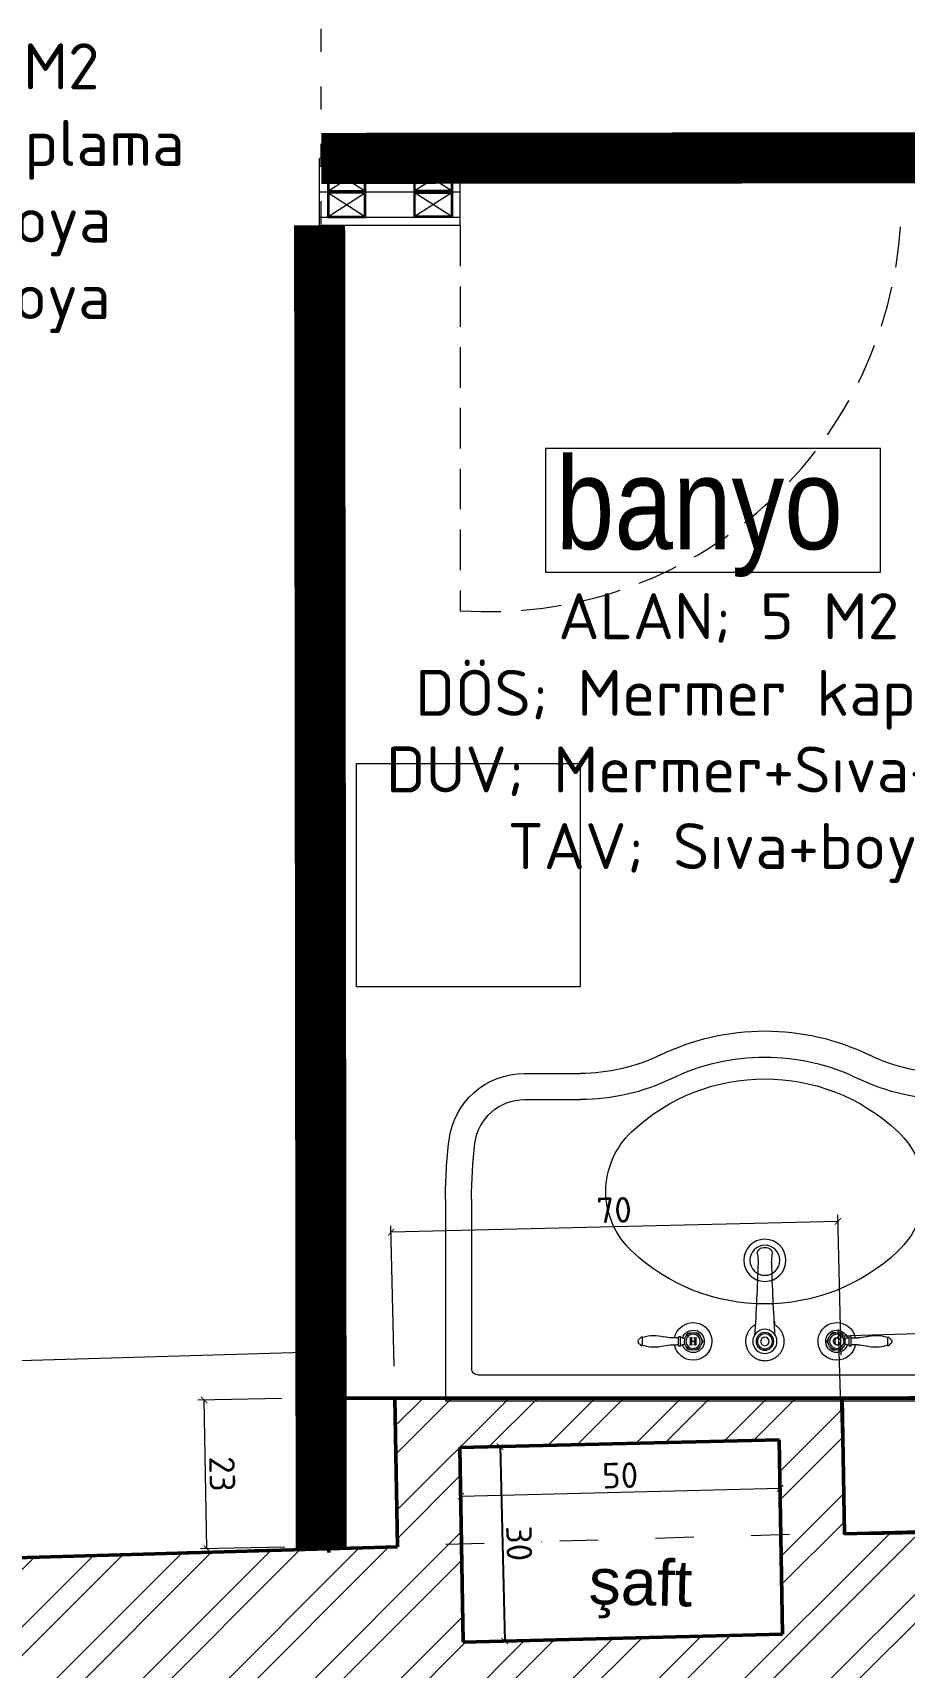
# Model space of a CAD drawing. Header units: inches. Extents: x -10121 to 9010, y 58067 to 62726.
# Drawn here: x 6464.7 to 6601.1, y 61339.2 to 61595.3 of the extents above; entities that cross this region are included whole.
import ezdxf

# ---------------------------------------------------------------- set-up
doc = ezdxf.new("R2010")
doc.units = ezdxf.units.IN
for name, pattern in [('ACAD_ISO03W100', [30, 12, -18]), ('DOT', [6.35, 0, -6.35]), ('HIDDEN', [9.525, 6.35, -3.175])]:
    doc.linetypes.add(name, pattern=pattern)
for name, color, linetype, lineweight in [('A-DUVAR 0.50', 40, 'Continuous', 50), ('A-KAPI NOKT', 35, 'DOT', 9), ('A-PRODUCT', 7, 'Continuous', 9), ('A-YAZI 0.09', 41, 'Continuous', 9), ('Auto-Alcipan', 41, 'Continuous', 20), ('Auto-Cam', 140, 'Continuous', 9), ('Auto-Metal', 71, 'Continuous', 18), ('Auto-Olcu', 33, 'Continuous', 15), ('Auto-Silik', 251, 'Continuous', 5), ('Auto-Silik_Cizgiler', 47, 'Continuous', 9), ('Auto-SilikCizgiler', 251, 'Continuous', 9), ('Auto-Tefris', 32, 'Continuous', 9), ('Auto-Vitrifiye', 8, 'Continuous', 9), ('yazi mekan 020', 9, 'Continuous', 20)]:
    doc.layers.add(name, color=color, linetype=linetype, lineweight=lineweight)
doc.styles.add('1-20', font='isocpeur.ttf', dxfattribs={"height": 4})
doc.styles.get("Standard").update_dxf_attribs({"font": 'arial.ttf'})
doc.styles.add('swis721cnbt10', font='isocpeur.ttf', dxfattribs={"height": 10})
doc.styles.add('swis721cnbt20', font='swissck.ttf', dxfattribs={"height": 20})
doc.dimstyles.new('ölçü 1_20', dxfattribs={"dimtxt": 4, "dimasz": 1, "dimexe": 1, "dimexo": 3, "dimtad": 1, "dimdec": 0, "dimtxsty": '1-20', "dimblk": 'ARCHTICK', "dimcen": 1.5, "dimclrd": 256, "dimclre": 256, "dimclrt": 256, "dimadec": 0, "dimazin": 0, "dimtfac": 1, "dimtdec": 0, "dimtmove": 0, "dimatfit": 3, "dimldrblk": 'ARCHTICK', "dimfxl": 1, "dimlwd": -1, "dimlwe": -1, "dimarcsym": 0})

# ---------------------------------------------------------------- blocks, each defined once
blk = doc.blocks.new('_ARCHTICK')
at = {"color": 0, "linetype": 'ByBlock', "const_width": 0.15}
blk.add_lwpolyline([(-0.5, -0.5), (0.5, 0.5)], dxfattribs=at)
blk = doc.blocks.new('*D556')
at = {"layer": 'Auto-Olcu', "ltscale": 5, "transparency": 16777216}
for p, q in [((6531.61, 61370.66), (6531.75, 61365.06)), ((6581.6, 61371.89), (6581.74, 61366.29)), ((6531.72, 61366.06), (6581.71, 61367.29))]:
    blk.add_line(p, q, dxfattribs=at)
at = {"layer": 'DEFPOINTS', "color": 0, "ltscale": 5, "transparency": 16777216}
for p in [(6531.54, 61373.66), (6581.53, 61374.89), (6581.71, 61367.29)]:
    blk.add_point(p, dxfattribs=at)
at = {"layer": 'Auto-Olcu', "ltscale": 5, "transparency": 16777216}
for p, rotation in [((6581.71, 61367.29), 1.405066434671532), ((6531.72, 61366.06), 181.4050664346715)]:
    blk.add_blockref('_ARCHTICK', p, dxfattribs=dict(at, rotation=rotation))
at = {"layer": 'Auto-Olcu', "ltscale": 5, "transparency": 16777216, "insert": (6556.65, 61369.3), "char_height": 4, "attachment_point": 5, "rotation": 1.4051, "style": '1-20'}
blk.add_mtext('50', dxfattribs=at)
blk = doc.blocks.new('*D623')
at = {"layer": 'Auto-Olcu', "ltscale": 5, "transparency": 16777216}
for p, q in [((5926.53, 61371.44), (6508.95, 61388.68)), ((6509.76, 61361.26), (6508.92, 61389.68)), ((5927.34, 61344.02), (5926.5, 61372.44))]:
    blk.add_line(p, q, dxfattribs=at)
at = {"layer": 'DEFPOINTS', "color": 0, "ltscale": 5, "transparency": 16777216}
for p in [(6508.95, 61388.68), (6509.85, 61358.26, -0.28), (5927.43, 61341.02)]:
    blk.add_point(p, dxfattribs=at)
at = {"layer": 'Auto-Olcu', "ltscale": 5, "transparency": 16777216}
for p, rotation in [((6508.95, 61388.68), 1.696024416893215), ((5926.53, 61371.44), 181.6960244168932)]:
    blk.add_blockref('_ARCHTICK', p, dxfattribs=dict(at, rotation=rotation))
at = {"layer": 'Auto-Olcu', "ltscale": 5, "transparency": 16777216, "insert": (6217.66, 61382.68), "char_height": 4, "attachment_point": 5, "rotation": 1.696, "style": '1-20'}
blk.add_mtext('583', dxfattribs=at)
blk = doc.blocks.new('*D737')
at = {"layer": 'Auto-Olcu', "ltscale": 5, "transparency": 16777216}
for p, q in [((6503.71, 61381.36), (6490.51, 61381.11)), ((6491.95, 61357.84), (6491.51, 61381.13)), ((6504.15, 61358.07), (6490.95, 61357.82))]:
    blk.add_line(p, q, dxfattribs=at)
at = {"layer": 'DEFPOINTS', "color": 0, "ltscale": 5, "transparency": 16777216}
for p in [(6491.51, 61381.13), (6506.71, 61381.42), (6507.15, 61358.13)]:
    blk.add_point(p, dxfattribs=at)
at = {"layer": 'Auto-Olcu', "ltscale": 5, "transparency": 16777216}
for p, rotation in [((6491.51, 61381.13), 91.09156029861292), ((6491.95, 61357.84), 271.0915602986129)]:
    blk.add_blockref('_ARCHTICK', p, dxfattribs=dict(at, rotation=rotation))
at = {"layer": 'Auto-Olcu', "ltscale": 5, "transparency": 16777216, "insert": (6494.35, 61369.53), "char_height": 4, "attachment_point": 5, "rotation": 271.0916, "style": '1-20'}
blk.add_mtext('23', dxfattribs=at)
blk = doc.blocks.new('*D738')
at = {"layer": 'Auto-Olcu', "ltscale": 5, "transparency": 16777216}
for p, q in [((6590.76, 61409.09), (6520.78, 61407.38)), ((6591.27, 61388.13), (6590.74, 61410.09)), ((6521.29, 61386.41), (6520.75, 61408.38))]:
    blk.add_line(p, q, dxfattribs=at)
at = {"layer": 'DEFPOINTS', "color": 0, "ltscale": 5, "transparency": 16777216}
for p in [(6520.78, 61407.38), (6521.36, 61383.42), (6591.35, 61385.13)]:
    blk.add_point(p, dxfattribs=at)
at = {"layer": 'Auto-Olcu', "ltscale": 5, "transparency": 16777216}
for p, rotation in [((6590.76, 61409.09), 1.405066434658426), ((6520.78, 61407.38), 181.4050664346584)]:
    blk.add_blockref('_ARCHTICK', p, dxfattribs=dict(at, rotation=rotation))
at = {"layer": 'Auto-Olcu', "ltscale": 5, "transparency": 16777216, "insert": (6555.7, 61410.86), "char_height": 4, "attachment_point": 5, "rotation": 1.4051, "style": '1-20'}
blk.add_mtext('70', dxfattribs=at)
blk = doc.blocks.new('*D740')
at = {"layer": 'Auto-Olcu', "ltscale": 5, "transparency": 16777216}
for p, q in [((6733.47, 61367.22), (6732.61, 61396.37)), ((6590.87, 61391.17), (6732.64, 61395.37)), ((6591.7, 61363.03), (6590.84, 61392.17))]:
    blk.add_line(p, q, dxfattribs=at)
at = {"layer": 'DEFPOINTS', "color": 0, "ltscale": 5, "transparency": 16777216}
for p in [(6732.64, 61395.37), (6733.56, 61364.22), (6591.79, 61360.03)]:
    blk.add_point(p, dxfattribs=at)
at = {"layer": 'Auto-Olcu', "ltscale": 5, "transparency": 16777216}
for p, rotation in [((6732.64, 61395.37), 1.694227990244269), ((6590.87, 61391.17), 181.6942279902443)]:
    blk.add_blockref('_ARCHTICK', p, dxfattribs=dict(at, rotation=rotation))
at = {"layer": 'Auto-Olcu', "ltscale": 5, "transparency": 16777216, "insert": (6661.67, 61395.89), "char_height": 4, "attachment_point": 5, "rotation": 1.6942, "style": '1-20'}
blk.add_mtext('142', dxfattribs=at)
blk = doc.blocks.new('lava')
for p, q in [((-50, -31.63), (-50, 0)), ((-50, 0), (50, 0)), ((50, -31.63), (50, 0)), ((-45.91, -31.63), (-45.91, -5.03)), ((-44.96, -4.08), (44.96, -4.08)), ((45.91, -31.63), (45.91, -5.03)), ((-37.65, -47.22), (-28.87, -47.22)), ((37.65, -47.22), (28.87, -47.22)), ((-37.65, -51.3), (-28.87, -51.3)), ((37.65, -51.3), (28.87, -51.3))]:
    blk.add_line(p, q)
for centre, radius in [((0, -9.33), 1.9), ((0, -22.03), 3.3), ((0, -22.03), 2.35)]:
    blk.add_circle(centre, radius)
for centre, radius, start, end in [((-44.96, -5.03), 0.95, 90, 180), ((44.96, -5.03), 0.95, 0, 90), ((0, -45.6), 30.4, 46.6377, 133.3623), ((-12.07, -32.82), 12.82, 133.3623, 226.6377), ((12.07, -32.82), 12.82, 313.3623, 46.6377), ((26, -31.63), 76, 180, 186.9781), ((26, -31.63), 71.92, 180, 186.9781), ((-26, -31.63), 71.92, 353.0219, 0), ((-26, -31.63), 76, 353.0219, 0), ((-37.65, -39.42), 11.88, 186.9781, 270), ((-37.65, -39.42), 7.79, 186.9781, 270), ((37.65, -39.42), 7.79, 270, 353.0219), ((37.65, -39.42), 11.88, 270, 353.0219), ((0, -20.05), 30.4, 226.6377, 313.3623), ((-28.87, -79.8), 32.59, 64.1581, 90), ((28.87, -79.8), 32.59, 90, 115.8419), ((0, -20.46), 33.41, 243.9617, 296.0383), ((-28.87, -79.8), 28.5, 64.1581, 90), ((28.87, -79.8), 28.5, 90, 115.8419), ((0, -20.46), 37.49, 243.9831, 296.0169)]:
    blk.add_arc(centre, radius, start, end)
blk = doc.blocks.new('EALS13 TOP')
at = {"layer": 'A-PRODUCT', "linetype": 'Continuous', "lineweight": 15}
for p, q in [((3.11, 9.38), (3.02, 9.23)), ((3.36, 9.43), (3.19, 9.43)), ((3.7, 9.43), (3.53, 9.43)), ((3.87, 9.23), (3.79, 9.38)), ((12.02, 9.23), (12.11, 9.38)), ((12.19, 9.43), (12.36, 9.43)), ((12.53, 9.43), (12.7, 9.43)), ((12.79, 9.38), (12.87, 9.23)), ((0, 8.91), (0, 8.87)), ((0.07, 9.04), (0.15, 9.08)), ((0.15, 8.7), (0.07, 8.74)), ((0.15, 9.09), (0.17, 9.14)), ((0.17, 8.64), (0.15, 8.69)), ((0.21, 9.16), (0.26, 9.16)), ((0.26, 8.62), (0.21, 8.62)), ((0.27, 8.63), (0.27, 9.15)), ((2.14, 9.11), (2.54, 9.11)), ((2.54, 8.67), (2.14, 8.67)), ((2.54, 9.14), (2.54, 8.64)), ((2.67, 9.14), (2.67, 8.64)), ((2.94, 9.09), (2.92, 9.06)), ((2.92, 8.72), (2.94, 8.69)), ((2.93, 9.06), (2.93, 9.04)), ((2.93, 8.73), (2.93, 8.72)), ((3.02, 8.55), (3.11, 8.4)), ((3.19, 8.35), (3.36, 8.35)), ((3.23, 9.1), (3.23, 9.1)), ((3.4, 9.11), (3.24, 9.11)), ((3.25, 8.66), (3.4, 8.66)), ((3.28, 9.03), (3.28, 8.74)), ((3.34, 8.9), (3.34, 9.03)), ((3.56, 8.9), (3.34, 8.9)), ((3.34, 8.74), (3.34, 8.88)), ((3.34, 8.88), (3.56, 8.88)), ((3.39, 9.1), (3.4, 9.1)), ((3.4, 8.67), (3.39, 8.67)), ((3.4, 9.1), (3.4, 9.11)), ((3.4, 8.66), (3.4, 8.67)), ((3.65, 9.11), (3.5, 9.11)), ((3.5, 9.11), (3.5, 9.1)), ((3.5, 9.1), (3.51, 9.1)), ((3.51, 8.67), (3.5, 8.67)), ((3.5, 8.67), (3.5, 8.66)), ((3.5, 8.66), (3.64, 8.66)), ((3.53, 8.35), (3.7, 8.35)), ((3.56, 9.03), (3.56, 8.9)), ((3.56, 8.88), (3.56, 8.74)), ((3.62, 8.74), (3.62, 9.03)), ((3.79, 8.4), (3.87, 8.55)), ((4.04, 8.94), (3.95, 9.09)), ((3.95, 8.69), (4.04, 8.84)), ((11.85, 8.94), (11.94, 9.09)), ((11.94, 8.69), (11.85, 8.84)), ((12.11, 8.4), (12.02, 8.55)), ((12.36, 8.35), (12.19, 8.35)), ((12.7, 8.35), (12.53, 8.35)), ((12.62, 9.12), (12.6, 9.12)), ((12.62, 8.96), (12.63, 8.96)), ((12.87, 8.55), (12.79, 8.4)), ((12.95, 9.09), (12.97, 9.06)), ((12.97, 8.72), (12.95, 8.69)), ((12.96, 9.06), (12.96, 9.04)), ((12.96, 8.73), (12.96, 8.72)), ((13.22, 9.14), (13.22, 8.64)), ((13.35, 9.14), (13.35, 8.64)), ((13.75, 9.11), (13.35, 9.11)), ((13.35, 8.67), (13.75, 8.67)), ((15.62, 8.63), (15.62, 9.15)), ((15.69, 9.16), (15.63, 9.16)), ((15.63, 8.62), (15.69, 8.62)), ((15.74, 9.09), (15.72, 9.14)), ((15.72, 8.64), (15.74, 8.69)), ((15.82, 9.04), (15.75, 9.08)), ((15.75, 8.7), (15.82, 8.74)), ((15.89, 8.91), (15.89, 8.87)), ((7.35, 7.64), (7.35, 7.65)), ((8.54, 7.64), (8.54, 7.84))]:
    blk.add_line(p, q, dxfattribs=at)
at = {"layer": 'A-PRODUCT', "linetype": 'Continuous', "lineweight": 15, "flags": 128}
for points in [[(12.63, 8.96), (12.63, 8.98), (12.62, 9), (12.62, 9.02), (12.62, 9.04), (12.62, 9.06), (12.62, 9.08), (12.62, 9.1), (12.62, 9.12)], [(12.64, 8.77), (12.64, 8.77), (12.64, 8.77), (12.64, 8.77), (12.64, 8.77), (12.63, 8.77), (12.63, 8.77), (12.63, 8.78), (12.63, 8.78)], [(7.48, 3.43), (7.47, 3.37), (7.48, 3.3), (7.51, 3.23), (7.55, 3.16), (7.61, 3.11), (7.68, 3.06), (7.76, 3.03), (7.85, 3.01), (7.95, 3), (8.04, 3.01), (8.13, 3.03), (8.21, 3.06), (8.28, 3.11), (8.34, 3.16), (8.38, 3.23), (8.41, 3.3), (8.42, 3.37), (8.41, 3.43)]]:
    blk.add_lwpolyline(points, dxfattribs=at)
at = {"layer": 'A-PRODUCT', "linetype": 'Continuous', "lineweight": 15}
for centre, radius in [((3.45, 8.89), 0.45), ((7.95, 8.89), 0.556), ((7.95, 8.89), 0.468), ((12.45, 8.89), 0.45), ((7.95, 8.89), 0.269)]:
    blk.add_circle(centre, radius, dxfattribs=at)
for centre, radius, start, end in [((1, 6.9), 2.36, 75.0694, 107.1713), ((3.45, 8.89), 1.18, 90, 169.2345), ((3.45, 8.89), 1.18, 190.7655, 90), ((3.45, 8.89), 0.701, 196.4425, 90), ((3.45, 8.89), 0.701, 90, 163.5575), ((3.45, 8.89), 0.546, 198.2475, 161.7525), ((3.45, 8.89), 0.599, 116.1747, 123.8253), ((3.12, 9.37), 0.0197, 123.8253, 150), ((3.19, 9.41), 0.0197, 90, 116.1747), ((3.7, 9.41), 0.0197, 63.8253, 90), ((3.45, 8.89), 0.599, 56.1747, 63.8253), ((3.77, 9.37), 0.0197, 30, 56.1747), ((12.45, 8.89), 1.18, 90, 349.2345), ((12.45, 8.89), 0.701, 90, 343.5575), ((12.45, 8.89), 0.546, 18.2475, 341.7525), ((12.45, 8.89), 0.599, 116.1747, 123.8253), ((12.12, 9.37), 0.0197, 123.8253, 150), ((12.19, 9.41), 0.0197, 90, 116.1747), ((12.45, 8.89), 1.18, 10.7655, 90), ((12.45, 8.89), 0.701, 16.4425, 90), ((12.7, 9.41), 0.0197, 63.8253, 90), ((12.45, 8.89), 0.599, 56.1747, 63.8253), ((12.77, 9.37), 0.0197, 30, 56.1747), ((14.89, 6.9), 2.36, 72.8287, 104.9306), ((0.15, 8.91), 0.146, 120.5297, 180), ((0.15, 8.87), 0.146, 180, 239.4703), ((0.14, 9.09), 0.00984, 300.5297, 339.5843), ((0.14, 8.69), 0.00984, 20.4157, 59.4703), ((0.21, 9.12), 0.0394, 90, 159.5843), ((0.21, 8.65), 0.0394, 200.4157, 270), ((0.26, 9.15), 0.00984, 0, 90), ((0.26, 8.63), 0.00984, 270, 0), ((0.33, 9.08), 0.0787, 107.1713, 135.2349), ((0.33, 8.7), 0.0787, 224.7651, 252.8287), ((1, 10.88), 2.36, 252.8287, 284.9306), ((2.14, 11.17), 2.06, 255.0694, 270), ((2.14, 6.61), 2.06, 90, 104.9306), ((2.61, 9.14), 0.0652, 4.3243, 180), ((2.61, 8.64), 0.0652, 180, 355.6757), ((2.68, 9.14), 0.00984, 184.3243, 238.9168), ((2.68, 8.64), 0.00984, 121.0832, 175.6757), ((2.94, 9.56), 0.504, 238.9168, 268.9033), ((2.94, 8.21), 0.504, 91.0967, 121.0832), ((3.12, 8.41), 0.0197, 210, 236.1747), ((3.45, 8.89), 0.599, 236.1747, 243.8253), ((3.19, 8.37), 0.0197, 243.8253, 270), ((3.45, 8.89), 0.303, 132.3981, 135.8175), ((3.45, 8.89), 0.303, 225.6237, 229.1724), ((3.45, 8.89), 0.303, 310.8276, 314.7446), ((3.45, 8.89), 0.303, 44.0267, 47.6019), ((3.7, 8.37), 0.0197, 270, 296.1747), ((3.45, 8.89), 0.599, 296.1747, 303.8253), ((3.77, 8.41), 0.0197, 303.8253, 330), ((4.02, 8.93), 0.0197, 3.8253, 30), ((3.45, 8.89), 0.599, 356.1747, 3.8253), ((4.02, 8.85), 0.0197, 330, 356.1747), ((-118.47, 0.3), 126.04, 1.6674, 3.7502), ((133.72, 0.32), 125.4, 176.2418, 178.3345), ((11.87, 8.93), 0.0197, 150, 176.1747), ((12.45, 8.89), 0.599, 176.1747, 183.8253), ((11.87, 8.85), 0.0197, 183.8253, 210), ((12.12, 8.41), 0.0197, 210, 236.1747), ((12.45, 8.89), 0.599, 236.1747, 243.8253), ((12.19, 8.37), 0.0197, 243.8253, 270), ((12.7, 8.37), 0.0197, 270, 296.1747), ((12.45, 8.89), 0.599, 296.1747, 303.8253), ((12.77, 8.41), 0.0197, 303.8253, 330), ((12.95, 9.56), 0.504, 271.0967, 301.0832), ((12.95, 8.21), 0.504, 58.9168, 88.9033), ((13.21, 9.14), 0.00984, 301.0832, 355.6757), ((13.21, 8.64), 0.00984, 4.3243, 58.9168), ((13.28, 9.14), 0.0652, 0, 175.6757), ((13.28, 8.64), 0.0652, 184.3243, 0), ((13.75, 11.17), 2.06, 270, 284.9306), ((13.75, 6.61), 2.06, 75.0694, 90), ((14.89, 10.88), 2.36, 255.0694, 287.1713), ((15.56, 9.08), 0.0787, 44.7651, 72.8287), ((15.56, 8.7), 0.0787, 287.1713, 315.2349), ((15.63, 9.15), 0.00984, 90, 180), ((15.63, 8.63), 0.00984, 180, 270), ((15.69, 9.12), 0.0394, 20.4157, 90), ((15.69, 8.65), 0.0394, 270, 339.5843), ((15.75, 9.09), 0.00984, 200.4157, 239.4703), ((15.75, 8.69), 0.00984, 120.5297, 159.5843), ((15.74, 8.91), 0.146, 0, 59.4703), ((15.74, 8.87), 0.146, 300.5297, 0), ((-2.01, 4.36), 9.54, 354.426, 357.6391), ((17.9, 4.36), 9.54, 182.3609, 185.574)]:
    blk.add_arc(centre, radius, start, end, dxfattribs=at)
for points, knots in [([(7.34, 7.85), (7.33, 7.85), (7.26, 7.89), (7.15, 7.98), (7.01, 8.12), (6.89, 8.29), (6.81, 8.48), (6.75, 8.67), (6.73, 8.88), (6.75, 9.08), (6.8, 9.28), (6.88, 9.46), (6.99, 9.63), (7.13, 9.78), (7.29, 9.91), (7.47, 10.01), (7.67, 10.07), (7.83, 10.09), (7.92, 10.1), (7.95, 10.1)], [0, 0, 0, 0, 0.008598, 0.073031, 0.137513, 0.201995, 0.266359, 0.330723, 0.394899, 0.459075, 0.523345, 0.587615, 0.652249, 0.716883, 0.781671, 0.846458, 0.910965, 0.975471, 1, 1, 1, 1]), ([(7.95, 10.1), (8, 10.09), (8.11, 10.09), (8.28, 10.05), (8.46, 9.99), (8.64, 9.89), (8.79, 9.76), (8.93, 9.6), (9.03, 9.43), (9.11, 9.24), (9.15, 9.04), (9.16, 8.83), (9.13, 8.63), (9.07, 8.43), (8.98, 8.25), (8.86, 8.09), (8.71, 7.95), (8.6, 7.88), (8.55, 7.85)], [0, 0, 0, 0, 0.051869, 0.103738, 0.167682, 0.231626, 0.295813, 0.36, 0.424601, 0.489202, 0.553994, 0.618786, 0.68333, 0.747874, 0.812151, 0.876428, 0.940732, 1, 1, 1, 1]), ([(2.93, 9.05), (2.93, 9.05), (2.93, 9.05), (2.93, 9.03), (2.92, 9), (2.92, 8.95), (2.92, 8.89), (2.92, 8.83), (2.92, 8.78), (2.93, 8.75), (2.93, 8.72), (2.93, 8.72), (2.93, 8.72)], [0, 0, 0, 0, 0.073755, 0.179468, 0.285736, 0.393231, 0.500653, 0.607115, 0.713548, 0.820929, 0.928463, 1, 1, 1, 1]), ([(3.23, 9.1), (3.23, 9.1), (3.24, 9.1), (3.25, 9.1), (3.26, 9.09), (3.26, 9.09)], [0, 0, 0, 0, 0.349165, 0.67036, 1, 1, 1, 1]), ([(3.27, 8.69), (3.27, 8.69), (3.26, 8.68), (3.25, 8.67), (3.24, 8.67), (3.23, 8.67)], [0, 0, 0, 0, 0.3797628, 0.7498756, 1, 1, 1, 1]), ([(3.26, 9.09), (3.26, 9.09), (3.27, 9.09), (3.27, 9.08), (3.27, 9.08), (3.27, 9.08)], [0, 0, 0, 0, 0.335361, 0.600399, 1, 1, 1, 1]), ([(3.27, 9.08), (3.28, 9.07), (3.28, 9.06), (3.28, 9.05), (3.28, 9.04), (3.28, 9.03)], [0, 0, 0, 0, 0.248928, 0.623529, 1, 1, 1, 1]), ([(3.28, 8.74), (3.28, 8.73), (3.28, 8.72), (3.28, 8.7), (3.27, 8.69), (3.27, 8.69)], [0, 0, 0, 0, 0.490581, 0.741034, 1, 1, 1, 1]), ([(3.34, 9.03), (3.34, 9.04), (3.34, 9.05), (3.34, 9.06), (3.34, 9.08), (3.35, 9.09), (3.36, 9.09), (3.36, 9.09)], [0, 0, 0, 0, 0.2509276, 0.5019919, 0.716414, 0.8571954, 1, 1, 1, 1]), ([(3.35, 8.7), (3.34, 8.7), (3.34, 8.71), (3.34, 8.72), (3.34, 8.74), (3.34, 8.74)], [0, 0, 0, 0, 0.249243, 0.623767, 1, 1, 1, 1]), ([(3.36, 8.68), (3.36, 8.68), (3.35, 8.68), (3.35, 8.69), (3.35, 8.69), (3.35, 8.7), (3.35, 8.7)], [0, 0, 0, 0, 0.252115, 0.504978, 0.933337, 1, 1, 1, 1]), ([(3.36, 9.09), (3.36, 9.09), (3.37, 9.1), (3.38, 9.1), (3.38, 9.1), (3.39, 9.1)], [0, 0, 0, 0, 0.2512057, 0.5030469, 1, 1, 1, 1]), ([(3.39, 8.67), (3.39, 8.67), (3.38, 8.67), (3.37, 8.68), (3.36, 8.68), (3.36, 8.68)], [0, 0, 0, 0, 0.251458, 0.503645, 1, 1, 1, 1]), ([(3.51, 9.1), (3.52, 9.1), (3.52, 9.1), (3.53, 9.1), (3.54, 9.09), (3.54, 9.09)], [0, 0, 0, 0, 0.251355, 0.503428, 1, 1, 1, 1]), ([(3.55, 8.69), (3.55, 8.69), (3.54, 8.68), (3.53, 8.67), (3.52, 8.67), (3.51, 8.67)], [0, 0, 0, 0, 0.37635, 0.716192, 1, 1, 1, 1]), ([(3.54, 9.09), (3.55, 9.09), (3.55, 9.09), (3.55, 9.09), (3.56, 9.08), (3.56, 9.08), (3.56, 9.08)], [0, 0, 0, 0, 0.252247, 0.505366, 0.938528, 1, 1, 1, 1]), ([(3.56, 8.74), (3.56, 8.73), (3.56, 8.72), (3.56, 8.7), (3.56, 8.69), (3.55, 8.69)], [0, 0, 0, 0, 0.490528, 0.740558, 1, 1, 1, 1]), ([(3.56, 9.08), (3.56, 9.07), (3.56, 9.06), (3.56, 9.05), (3.56, 9.04), (3.56, 9.03)], [0, 0, 0, 0, 0.249801, 0.624069, 1, 1, 1, 1]), ([(3.62, 9.03), (3.62, 9.04), (3.62, 9.06), (3.63, 9.08), (3.63, 9.09), (3.64, 9.09), (3.64, 9.09), (3.64, 9.09)], [0, 0, 0, 0, 0.456799, 0.697171, 0.838695, 0.980055, 1, 1, 1, 1]), ([(3.63, 8.7), (3.63, 8.7), (3.63, 8.71), (3.62, 8.72), (3.62, 8.74), (3.62, 8.74)], [0, 0, 0, 0, 0.24833, 0.623199, 1, 1, 1, 1]), ([(3.64, 8.68), (3.64, 8.68), (3.64, 8.68), (3.63, 8.69), (3.63, 8.69), (3.63, 8.7)], [0, 0, 0, 0, 0.367657, 0.615582, 1, 1, 1, 1]), ([(3.64, 9.09), (3.65, 9.09), (3.65, 9.1), (3.66, 9.1), (3.66, 9.1)], [0, 0, 0, 0, 0.49285, 1, 1, 1, 1]), ([(3.66, 8.67), (3.66, 8.68), (3.65, 8.68), (3.64, 8.68), (3.64, 8.68)], [0, 0, 0, 0, 0.4951398, 1, 1, 1, 1]), ([(12.46, 9.12), (12.44, 9.12), (12.39, 9.11), (12.32, 9.08), (12.28, 9.02), (12.25, 8.95), (12.25, 8.91), (12.24, 8.88)], [0, 0, 0, 0, 0.207164, 0.415135, 0.613237, 0.813483, 1, 1, 1, 1]), ([(12.24, 8.88), (12.24, 8.87), (12.25, 8.84), (12.26, 8.79), (12.28, 8.76), (12.29, 8.74)], [0, 0, 0, 0, 0.2513503, 0.5030462, 1, 1, 1, 1]), ([(12.29, 8.74), (12.3, 8.72), (12.33, 8.69), (12.4, 8.66), (12.44, 8.66), (12.46, 8.66)], [0, 0, 0, 0, 0.349515, 0.701334, 1, 1, 1, 1]), ([(12.32, 8.89), (12.32, 8.92), (12.32, 8.98), (12.35, 9.04), (12.39, 9.08), (12.43, 9.1), (12.46, 9.1), (12.47, 9.1)], [0, 0, 0, 0, 0.370968, 0.544608, 0.719933, 0.869131, 1, 1, 1, 1]), ([(12.48, 8.69), (12.46, 8.69), (12.42, 8.69), (12.37, 8.73), (12.34, 8.77), (12.32, 8.83), (12.32, 8.87), (12.32, 8.89)], [0, 0, 0, 0, 0.243602, 0.409353, 0.575204, 0.815374, 1, 1, 1, 1]), ([(12.56, 9.1), (12.55, 9.11), (12.53, 9.11), (12.5, 9.12), (12.48, 9.12), (12.46, 9.12)], [0, 0, 0, 0, 0.250797, 0.501938, 1, 1, 1, 1]), ([(12.46, 8.66), (12.48, 8.66), (12.53, 8.66), (12.59, 8.7), (12.62, 8.74), (12.64, 8.76), (12.64, 8.77)], [0, 0, 0, 0, 0.320277, 0.583729, 0.922646, 1, 1, 1, 1]), ([(12.47, 9.1), (12.49, 9.1), (12.52, 9.1), (12.56, 9.08), (12.59, 9.03), (12.61, 8.99), (12.62, 8.96)], [0, 0, 0, 0, 0.213461, 0.428648, 0.62417, 1, 1, 1, 1]), ([(12.63, 8.78), (12.62, 8.76), (12.6, 8.73), (12.55, 8.7), (12.51, 8.69), (12.49, 8.69), (12.48, 8.69)], [0, 0, 0, 0, 0.313846, 0.63154, 0.917361, 1, 1, 1, 1]), ([(12.58, 9.1), (12.57, 9.1), (12.57, 9.1), (12.56, 9.1), (12.56, 9.1), (12.56, 9.1)], [0, 0, 0, 0, 0.251254, 0.502501, 1, 1, 1, 1]), ([(12.59, 9.1), (12.59, 9.1), (12.59, 9.1), (12.58, 9.1), (12.58, 9.1), (12.58, 9.1)], [0, 0, 0, 0, 0.251027, 0.683139, 1, 1, 1, 1]), ([(12.6, 9.12), (12.6, 9.12), (12.6, 9.11), (12.6, 9.11), (12.59, 9.1), (12.59, 9.1)], [0, 0, 0, 0, 0.385246, 0.656489, 1, 1, 1, 1]), ([(12.96, 9.05), (12.96, 9.05), (12.96, 9.05), (12.96, 9.03), (12.97, 9), (12.97, 8.95), (12.97, 8.89), (12.97, 8.83), (12.97, 8.78), (12.96, 8.75), (12.96, 8.72), (12.96, 8.72), (12.96, 8.72)], [0, 0, 0, 0, 0.073755, 0.179468, 0.285736, 0.393231, 0.500653, 0.607115, 0.713548, 0.820929, 0.928463, 1, 1, 1, 1])]:
    blk.add_open_spline(points, degree=3, knots=knots, dxfattribs=at)
blk = doc.blocks.new('fjtyu')
at = {"layer": 'Auto-Metal'}
for p, q in [((5.8, 3.8), (0.2, 0.2)), ((5.8, 0.2), (0.2, 3.8))]:
    blk.add_line(p, q, dxfattribs=at)
for points in [[(0, 4), (6, 4), (6, 0), (0, 0)], [(0.2, 3.8), (5.8, 3.8), (5.8, 0.2), (0.2, 0.2)]]:
    blk.add_lwpolyline(points, close=True, dxfattribs=at)

msp = doc.modelspace()

# ---------------------------------------------------------------- hatches: boundary and pattern name
at = {"layer": 'Auto-Silik_Cizgiler'}
h = msp.add_hatch(dxfattribs=at)
h.set_pattern_fill('ANSI32', color=256)
h.set_pattern_definition([(45, (27518.6635, 50678.464), (-6.735192, 6.735192), []), (45, (27523.154, 50678.464), (-6.735192, 6.735192), [])])
h.paths.add_polyline_path([(5927.43, 61341.02), (5924.84, 61318.22), (6733.54, 61338.39), (6733.56, 61364.22), (6591.79, 61360.14), (6591.39, 61381.42), (6521.36, 61381.42), (6521.81, 61358.13)])
h.paths.add_polyline_path([(6581.53, 61374.89), (6582.06, 61344.42), (6532.07, 61343.2), (6531.54, 61373.66)], flags=16)

# ---------------------------------------------------------------- linework, layer by layer
at = {"layer": 'A-DUVAR 0.50'}
for p, q in [((6531.54, 61373.66), (6581.53, 61374.89)), ((6532.07, 61343.2), (6531.54, 61373.66)), ((6582.06, 61344.42), (6581.53, 61374.89)), ((6591.79, 61360.14), (6733.56, 61364.22)), ((5927.43, 61341.02), (6521.81, 61358.13)), ((6582.06, 61344.42), (6532.07, 61343.2))]:
    msp.add_line(p, q, dxfattribs=at)
at = {"layer": 'A-DUVAR 0.50', "color": 20, "const_width": 8, "elevation": -24.75}
msp.add_lwpolyline([(6509.85, 61575.58), (6638.44, 61575.72), (6733.55, 61575.58)], dxfattribs=at)
at = {"layer": 'A-DUVAR 0.50', "color": 4, "const_width": 8, "elevation": -0.43}
msp.add_lwpolyline([(6509.85, 61357.78), (6509.6, 61565.08)], dxfattribs=at)
at = {"layer": 'A-DUVAR 0.50'}
for points in [[(6511.05, 61357.23), (6511.05, 61381.42), (6644, 61381.42), (6644, 61361.11)], [(6521.81, 61358.13), (6521.36, 61381.42), (6591.39, 61381.42), (6591.79, 61360.03)]]:
    msp.add_lwpolyline(points, dxfattribs=at)
at = {"layer": 'A-KAPI NOKT', "linetype": 'ACAD_ISO03W100', "ltscale": 0.3}
msp.add_line((6509.85, 61358.26, -0.28), (6509.85, 61720.98, -0.28), dxfattribs=at)
at = {"layer": 'Auto-Alcipan'}
for p, q in [((6531.63, 61575.58, -24.75), (6509.6, 61575.58, -24.75)), ((6509.6, 61565.07, -0.42), (6509.6, 61575.58, -24.75)), ((6531.63, 61565.07, -0.42), (6531.63, 61575.58, -24.75)), ((6531.63, 61574.33, -24.75), (6509.6, 61574.33, -24.75)), ((6531.63, 61566.33, -24.75), (6509.6, 61566.33, -24.75)), ((6531.63, 61565.08, -24.75), (6509.6, 61565.08, -24.75))]:
    msp.add_line(p, q, dxfattribs=at)
at = {"layer": 'Auto-Cam'}
for points, elevation in [([(6509.85, 61564.19), (6509.85, 61358.26)], -0.28), ([(6510.35, 61564.19), (6510.35, 61358.28)], -0.28), ([(6510.85, 61564.19), (6510.85, 61358.29)], -0.28), ([(6490.85, 61357.27), (6491.85, 61357.27)], 0.59)]:
    msp.add_lwpolyline(points, dxfattribs=dict(at, elevation=elevation))
at = {"layer": 'Auto-Silik', "linetype": 'HIDDEN'}
msp.add_line((6531.63, 61565.07, -0.42), (6531.63, 61504.74, -0.42), dxfattribs=at)
msp.add_arc((6536.1, 61569.17, -14.43), 64.58, 266.0324, 358.0041, dxfattribs=at)
at = {"layer": 'Auto-SilikCizgiler'}
msp.add_line((6509.6, 61570.33, -24.75), (6531.63, 61570.33, -24.75), dxfattribs=at)
at = {"layer": 'Auto-SilikCizgiler', "elevation": -0.43}
msp.add_lwpolyline([(6511.1, 61565.08), (6511.1, 61381.42), (6509.6, 61381.41), (6509.6, 61565.08)], dxfattribs=at)
at = {"layer": 'Auto-SilikCizgiler', "color": 1, "linetype": 'ACAD_ISO03W100', "ltscale": 0.5, "true_color": 0xe60000}
for points in [[(6547.19, 61359.05), (6733.56, 61364.42)], [(5869.62, 61339.55), (6544.41, 61358.97)]]:
    msp.add_lwpolyline(points, dxfattribs=at)
at = {"layer": 'Auto-Tefris', "ltscale": 2}
msp.add_lwpolyline([(6515.38, 61480.81), (6550.38, 61480.81), (6550.38, 61445.81), (6515.38, 61445.81)], close=True, dxfattribs=at)
at = {"layer": 'yazi mekan 020'}
msp.add_lwpolyline([(6544.96, 61510.78), (6597.43, 61510.78), (6597.43, 61530.16), (6544.96, 61530.16)], close=True, dxfattribs=at)

# ---------------------------------------------------------------- block references
at = {"layer": 'A-PRODUCT', "xscale": -2.5, "yscale": 2.5, "zscale": 2.5, "rotation": 180}
msp.add_blockref('EALS13 TOP', (6559.45, 61412.52), dxfattribs=at)
at = {"layer": 'Auto-Metal', "xscale": -1}
for p in [(6516.85, 61570.33, -24.75), (6516.85, 61566.33, -24.75)]:
    msp.add_blockref('fjtyu', p, dxfattribs=at)
at = {"layer": 'Auto-Metal'}
for p in [(6524.38, 61570.33, -24.75), (6524.38, 61566.33, -24.75)]:
    msp.add_blockref('fjtyu', p, dxfattribs=at)
at = {"layer": 'Auto-Vitrifiye', "color": 1, "xscale": -1, "rotation": 180}
msp.add_blockref('lava', (6579.31, 61380.96), dxfattribs=at)

# ---------------------------------------------------------------- texts
at = {"layer": 'A-YAZI 0.09', "insert": (6551.85, 61356.37, -0.18), "char_height": 7.2, "width": 87.7562, "attachment_point": 1, "rotation": 358.5748}
msp.add_mtext('şaft', dxfattribs=at)
at = {"layer": 'yazi mekan 020', "style": 'swis721cnbt20'}
msp.add_text('banyo', height=14.4, dxfattribs=at).set_placement((6546.58, 61514.37))
at = {"layer": 'yazi mekan 020', "char_height": 7.2, "attachment_point": 2, "style": 'swis721cnbt10'}
for s, insert in [('ALAN; 27,5 M2\\P\\pi-165.6,l165.6;DÖS; Ahsap kaplama\\PDUV; Sıva+boya\\PTAV; Sıva+boya', (6442.24, 61593.61)), ('ALAN; 5 M2\\P\\pi-165.6,l165.6;DÖS; Mermer kaplama\\PDUV; Mermer+Sıva+boya\\PTAV; Sıva+boya', (6573.65, 61507.48))]:
    msp.add_mtext(s, dxfattribs=dict(at, insert=insert))

# ---------------------------------------------------------------- dimensions: what is measured, and where the dimension line sits
at = {"layer": 'Auto-Olcu', "ltscale": 5}
for p1, p2, distance, picture, middle in [((6591.35, 61385.13), (6521.36, 61383.42), -23.97, '*D738', (6555.7, 61410.86)), ((6591.79, 61360.03), (6733.56, 61364.22), 31.16, '*D740', (6661.67, 61395.89)), ((5927.43, 61341.02), (6509.85, 61358.26, -0.28), 30.43, '*D623', (6217.66, 61382.68)), ((6507.15, 61358.13), (6506.71, 61381.42), 15.21, '*D737', (6494.35, 61369.53)), ((6531.54, 61373.66), (6581.53, 61374.89), -7.6, '*D556', (6556.65, 61369.3))]:
    dim = msp.add_aligned_dim(p1=p1, p2=p2, distance=distance, dimstyle='ölçü 1_20', dxfattribs=at)
    dim.commit()
    dim.dimension.update_dxf_attribs({"geometry": picture, "text_midpoint": middle})
for p1, p2, distance in [((6591.39, 61381.42), (6591.79, 61360.03), 18.83), ((6531.54, 61373.66), (6532.28, 61343.2), 6.31)]:
    msp.add_aligned_dim(p1=p1, p2=p2, distance=distance, dimstyle='ölçü 1_20', dxfattribs=at).render()

doc.saveas('drawing.dxf')
